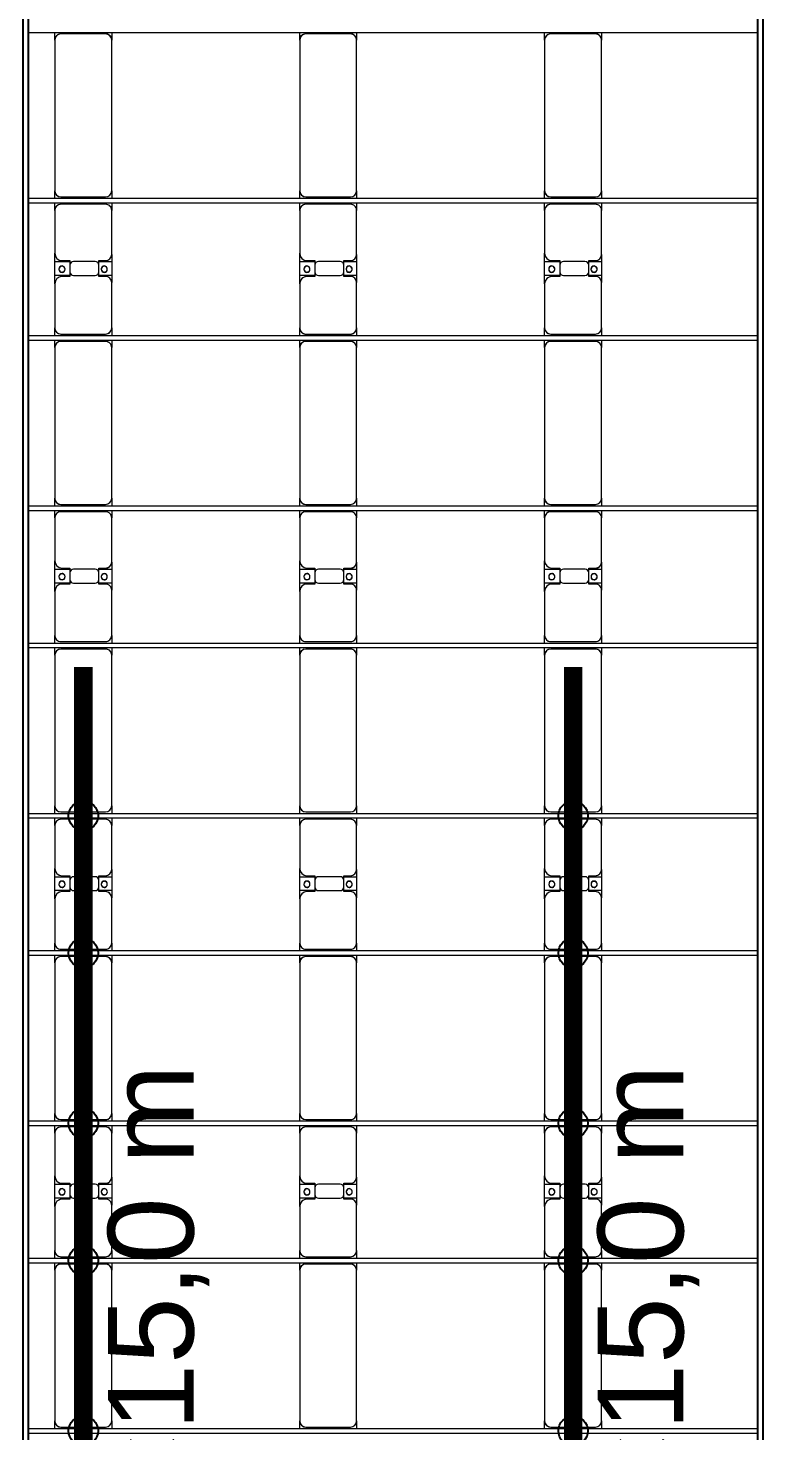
# Model space of a CAD drawing. Header units: millimetres. Extents: x -496478 to -186190, y -204059 to -87354.
# Drawn here: x -433193 to -427232, y -160053 to -148604 of the extents above; entities that cross this region are included whole.
import ezdxf

# ---------------------------------------------------------------- set-up
doc = ezdxf.new("R2010")
doc.units = ezdxf.units.MM
for name, color, linetype, lineweight in [('A-DETL-MBND', 5, 'Continuous', 9), ('A-GENM', 13, 'Continuous', 9), ('S-BEAM', 12, 'Continuous', 9)]:
    doc.layers.add(name, color=color, linetype=linetype, lineweight=lineweight)
doc.layers.add('GC-GHI CHU', color=2, linetype='Continuous')
doc.layers.add('GC-HOP 40x60 GIA CUONG', color=1, linetype='Continuous')
doc.styles.add('GC_VN', font='arial.ttf')

# ---------------------------------------------------------------- blocks, each defined once
blk = doc.blocks.new('Dai phao do pin - DẢI PHAO ĐỠ PIN-V4-BỐ TRÍ KHUNG KẾT CẤU BÈ PIN 01')
at = {"layer": 'A-DETL-MBND', "color": 8}
for p, q in [((6848, 242), (6910, 242)), ((8140, 242), (6910, 242)), ((8140, 242), (8198, 242)), ((8238, 242), (8300, 242)), ((8660, 242), (8300, 242)), ((8660, 242), (8842, 242)), ((8728, 242), (8910, 242)), ((8728, 118), (8728, 242)), ((8842, 242), (8842, 118)), ((9260, 242), (8910, 242)), ((9260, 242), (9318, 242)), ((9358, 242), (9420, 242)), ((10650, 242), (9420, 242)), ((10650, 242), (10708, 242)), ((10748, 242), (10810, 242)), ((11170, 242), (10810, 242)), ((11170, 242), (11352, 242)), ((11238, 242), (11420, 242)), ((11238, 118), (11238, 242)), ((11352, 242), (11352, 118)), ((11770, 242), (11420, 242)), ((11770, 242), (11828, 242)), ((11868, 242), (11930, 242)), ((13160, 242), (11930, 242)), ((13160, 242), (13218, 242)), ((13258, 242), (13320, 242)), ((13680, 242), (13320, 242)), ((13680, 242), (13862, 242)), ((13748, 242), (13930, 242)), ((13748, 118), (13748, 242)), ((13862, 242), (13862, 118)), ((14280, 242), (13930, 242)), ((14280, 242), (14338, 242)), ((14378, 242), (14440, 242)), ((15670, 242), (14440, 242)), ((15670, 242), (15728, 242)), ((15768, 242), (15830, 242)), ((16190, 242), (15830, 242)), ((16190, 242), (16372, 242)), ((16258, 242), (16440, 242)), ((16258, 118), (16258, 242)), ((16372, 242), (16372, 118)), ((16790, 242), (16440, 242)), ((16790, 242), (16848, 242)), ((16888, 242), (16950, 242)), ((18180, 242), (16950, 242)), ((18180, 242), (18238, 242)), ((6860, 192), (6860, -173)), ((8190, -173), (8190, 192)), ((8250, 192), (8250, -173)), ((8720, 118), (8720, 182)), ((8812, 118), (8720, 118)), ((8850, 118), (8758, 118)), ((8850, 182), (8850, 118)), ((9310, -173), (9310, 192)), ((9370, 192), (9370, -173)), ((10700, -173), (10700, 192)), ((10760, 192), (10760, -173)), ((11230, 118), (11230, 182)), ((11322, 118), (11230, 118)), ((11360, 118), (11268, 118)), ((11360, 182), (11360, 118)), ((11820, -173), (11820, 192)), ((11880, 192), (11880, -173)), ((13210, -173), (13210, 192)), ((13270, 192), (13270, -173)), ((13740, 118), (13740, 182)), ((13832, 118), (13740, 118)), ((13870, 118), (13778, 118)), ((13870, 182), (13870, 118)), ((14330, -173), (14330, 192)), ((14390, 192), (14390, -173)), ((15720, -173), (15720, 192)), ((15780, 192), (15780, -173)), ((16250, 118), (16250, 182)), ((16342, 118), (16250, 118)), ((16380, 118), (16288, 118)), ((16380, 182), (16380, 118)), ((16840, -173), (16840, 192)), ((16900, 192), (16900, -173)), ((18230, -173), (18230, 192)), ((8728, 88), (8728, -88)), ((8842, -88), (8842, 88)), ((11238, 88), (11238, -88)), ((11352, -88), (11352, 88)), ((13748, 88), (13748, -88)), ((13862, -88), (13862, 88)), ((16258, 88), (16258, -88)), ((16372, -88), (16372, 88)), ((6910, -223), (6848, -223)), ((6910, -223), (8140, -223)), ((8198, -223), (8140, -223)), ((8300, -223), (8238, -223)), ((8300, -223), (8670, -223)), ((8842, -223), (8670, -223)), ((8720, -173), (8720, -118)), ((8720, -118), (8812, -118)), ((8728, -223), (8728, -118)), ((8900, -223), (8728, -223)), ((8758, -118), (8850, -118)), ((8842, -118), (8842, -223)), ((8850, -118), (8850, -173)), ((8900, -223), (9260, -223)), ((9318, -223), (9260, -223)), ((9420, -223), (9358, -223)), ((9420, -223), (10650, -223)), ((10708, -223), (10650, -223)), ((10810, -223), (10748, -223)), ((10810, -223), (11180, -223)), ((11352, -223), (11180, -223)), ((11230, -173), (11230, -118)), ((11230, -118), (11322, -118)), ((11238, -223), (11238, -118)), ((11410, -223), (11238, -223)), ((11268, -118), (11360, -118)), ((11352, -118), (11352, -223)), ((11360, -118), (11360, -173)), ((11410, -223), (11770, -223)), ((11828, -223), (11770, -223)), ((11930, -223), (11868, -223)), ((11930, -223), (13160, -223)), ((13218, -223), (13160, -223)), ((13320, -223), (13258, -223)), ((13320, -223), (13690, -223)), ((13862, -223), (13690, -223)), ((13740, -173), (13740, -118)), ((13740, -118), (13832, -118)), ((13748, -223), (13748, -118)), ((13920, -223), (13748, -223)), ((13778, -118), (13870, -118)), ((13862, -118), (13862, -223)), ((13870, -118), (13870, -173)), ((13920, -223), (14280, -223)), ((14338, -223), (14280, -223)), ((14440, -223), (14378, -223)), ((14440, -223), (15670, -223)), ((15728, -223), (15670, -223)), ((15830, -223), (15768, -223)), ((15830, -223), (16200, -223)), ((16372, -223), (16200, -223)), ((16250, -173), (16250, -118)), ((16250, -118), (16342, -118)), ((16258, -223), (16258, -118)), ((16430, -223), (16258, -223)), ((16288, -118), (16380, -118)), ((16372, -118), (16372, -223)), ((16380, -118), (16380, -173)), ((16430, -223), (16790, -223)), ((16848, -223), (16790, -223)), ((16950, -223), (16888, -223)), ((16950, -223), (18180, -223)), ((18238, -223), (18180, -223))]:
    blk.add_line(p, q, dxfattribs=at)
for centre, radius, start, end in [((6910, 192), 50, 90, 180), ((6910, 192), 50, 105, 180), ((8140, 192), 50, 360, 90), ((8140, 192), 50, 15, 90), ((8300, 192), 50, 90, 180), ((8660, 182), 60, 0, 90), ((8910, 182), 60, 90, 180), ((9260, 192), 50, 360, 90), ((9420, 192), 50, 90, 180), ((9420, 192), 50, 105, 180), ((10650, 192), 50, 360, 90), ((10650, 192), 50, 15, 90), ((10810, 192), 50, 90, 180), ((11170, 182), 60, 0, 90), ((11420, 182), 60, 90, 180), ((11770, 192), 50, 0, 90), ((11930, 192), 50, 90, 180), ((11930, 192), 50, 105, 180), ((13160, 192), 50, 0, 90), ((13160, 192), 50, 15, 90), ((13320, 192), 50, 90, 180), ((13680, 182), 60, 0, 90), ((13930, 182), 60, 90, 180), ((14280, 192), 50, 360, 90), ((14440, 192), 50, 90, 180), ((14440, 192), 50, 105, 180), ((15670, 192), 50, 0, 90), ((15670, 192), 50, 15, 90), ((15830, 192), 50, 90, 180), ((16190, 182), 60, 360, 90), ((16440, 182), 60, 90, 180), ((16790, 192), 50, 0, 90), ((16950, 192), 50, 90, 180), ((16950, 192), 50, 105, 180), ((18180, 192), 50, 360, 90), ((18180, 192), 50, 15, 90), ((8300, 192), 50, 135, 180), ((8660, 182), 60, 0, 45), ((8758, 88), 30, 90, 180), ((8779, 183), 25, 360, 180), ((8779, 183), 25, 180, 360), ((8781, 183), 25, 360, 180), ((8781, 183), 25, 180, 0), ((8781, 183), 25, 180, 195), ((8812, 88), 30, 360, 90), ((8910, 182), 60, 135, 180), ((9260, 192), 50, 360, 45), ((10810, 192), 50, 135, 180), ((11170, 182), 60, 0, 45), ((11268, 88), 30, 90, 180), ((11289, 183), 25, 0, 180), ((11289, 183), 25, 180, 0), ((11291, 183), 25, 360, 180), ((11291, 183), 25, 180, 360), ((11291, 183), 25, 180, 195), ((11322, 88), 30, 0, 90), ((11420, 182), 60, 135, 180), ((11770, 192), 50, 0, 45), ((13320, 192), 50, 135, 180), ((13680, 182), 60, 0, 45), ((13778, 88), 30, 90, 180), ((13799, 183), 25, 0, 180), ((13799, 183), 25, 180, 360), ((13801, 183), 25, 360, 180), ((13801, 183), 25, 180, 0), ((13801, 183), 25, 180, 195), ((13832, 88), 30, 0, 90), ((13930, 182), 60, 135, 180), ((14280, 192), 50, 360, 45), ((15830, 192), 50, 135, 180), ((16190, 182), 60, 360, 45), ((16288, 88), 30, 90, 180), ((16309, 183), 25, 0, 180), ((16309, 183), 25, 180, 360), ((16311, 183), 25, 0, 180), ((16311, 183), 25, 180, 0), ((16311, 183), 25, 180, 195), ((16342, 88), 30, 360, 90), ((16440, 182), 60, 135, 180), ((16790, 192), 50, 0, 45), ((8758, -88), 30, 180, 270), ((8812, -88), 30, 270, 360), ((11268, -88), 30, 180, 270), ((11322, -88), 30, 270, 0), ((13778, -88), 30, 180, 270), ((13832, -88), 30, 270, 360), ((16288, -88), 30, 180, 270), ((16342, -88), 30, 270, 0), ((6910, -173), 50, 180, 270), ((6910, -173), 50, 180, 270), ((8140, -173), 50, 270, 360), ((8140, -173), 50, 285, 360), ((8300, -173), 50, 180, 270), ((8300, -173), 50, 180, 225), ((8670, -173), 50, 270, 0), ((8670, -173), 50, 315, 360), ((8779, -162), 25, 0, 180), ((8779, -162), 25, 180, 0), ((8781, -162), 25, 0, 180), ((8781, -162), 25, 120, 180), ((8781, -162), 25, 180, 0), ((8781, -162), 25, 75, 105), ((8779, -162), 25, 75, 90), ((8779, -162), 25, 30, 45), ((8779, -162), 25, 0, 15), ((8900, -173), 50, 180, 270), ((8900, -173), 50, 180, 225), ((9260, -173), 50, 270, 360), ((9260, -173), 50, 315, 360), ((9420, -173), 50, 180, 270), ((9420, -173), 50, 180, 225), ((9420, -173), 50, 235.0051, 270), ((10650, -173), 50, 270, 360), ((10650, -173), 50, 285, 360), ((10810, -173), 50, 180, 270), ((10810, -173), 50, 180, 225), ((11180, -173), 50, 270, 360), ((11180, -173), 50, 315, 360), ((11289, -162), 25, 0, 180), ((11289, -162), 25, 180, 0), ((11291, -162), 25, 360, 180), ((11291, -162), 25, 120, 180), ((11291, -162), 25, 180, 360), ((11291, -162), 25, 75, 105), ((11289, -162), 25, 75, 90), ((11289, -162), 25, 30, 45), ((11289, -162), 25, 0, 15), ((11410, -173), 50, 180, 270), ((11410, -173), 50, 180, 225), ((11770, -173), 50, 270, 360), ((11770, -173), 50, 315, 360), ((11930, -173), 50, 180, 270), ((11930, -173), 50, 180, 270), ((13160, -173), 50, 270, 0), ((13160, -173), 50, 285, 360), ((13320, -173), 50, 180, 270), ((13320, -173), 50, 180, 225), ((13690, -173), 50, 270, 0), ((13690, -173), 50, 315, 0), ((13799, -162), 25, 0, 180), ((13799, -162), 25, 180, 0), ((13801, -162), 25, 360, 180), ((13801, -162), 25, 120, 180), ((13801, -162), 25, 180, 360), ((13801, -162), 25, 75, 105), ((13799, -162), 25, 75, 90), ((13799, -162), 25, 30, 45), ((13799, -162), 25, 360, 15), ((13920, -173), 50, 180, 270), ((13920, -173), 50, 180, 225), ((14280, -173), 50, 270, 0), ((14280, -173), 50, 315, 360), ((14440, -173), 50, 180, 270), ((14440, -173), 50, 180, 270), ((15670, -173), 50, 270, 0), ((15670, -173), 50, 285, 360), ((15830, -173), 50, 180, 270), ((15830, -173), 50, 180, 225), ((16200, -173), 50, 270, 360), ((16200, -173), 50, 315, 360), ((16309, -162), 25, 0, 180), ((16309, -162), 25, 180, 360), ((16311, -162), 25, 360, 180), ((16311, -162), 25, 120, 180), ((16311, -162), 25, 180, 0), ((16311, -162), 25, 75, 105), ((16309, -162), 25, 75, 90), ((16309, -162), 25, 30, 45), ((16309, -162), 25, 0, 15), ((16430, -173), 50, 180, 270), ((16430, -173), 50, 180, 225), ((16790, -173), 50, 270, 0), ((16790, -173), 50, 315, 360), ((16950, -173), 50, 180, 270), ((16950, -173), 50, 180, 270), ((18180, -173), 50, 270, 360), ((18180, -173), 50, 285, 360)]:
    blk.add_arc(centre, radius, start, end, dxfattribs=at)
blk = doc.blocks.new('Dai phao do pin - DẢI PHAO ĐỠ PIN-V5-BỐ TRÍ KHUNG KẾT CẤU BÈ PIN 01')
at = {"layer": 'A-DETL-MBND', "color": 8}
for p, q in [((6848, 242), (6910, 242)), ((8140, 242), (6910, 242)), ((8140, 242), (8198, 242)), ((8238, 242), (8300, 242)), ((8660, 242), (8300, 242)), ((8660, 242), (8842, 242)), ((8728, 242), (8910, 242)), ((8728, 118), (8728, 242)), ((8842, 242), (8842, 118)), ((9260, 242), (8910, 242)), ((9260, 242), (9318, 242)), ((9358, 242), (9420, 242)), ((10650, 242), (9420, 242)), ((10650, 242), (10708, 242)), ((10748, 242), (10810, 242)), ((11170, 242), (10810, 242)), ((11170, 242), (11352, 242)), ((11238, 242), (11420, 242)), ((11238, 118), (11238, 242)), ((11352, 242), (11352, 118)), ((11770, 242), (11420, 242)), ((11770, 242), (11828, 242)), ((11868, 242), (11930, 242)), ((13160, 242), (11930, 242)), ((13160, 242), (13218, 242)), ((13258, 242), (13320, 242)), ((13680, 242), (13320, 242)), ((13680, 242), (13862, 242)), ((13748, 242), (13930, 242)), ((13748, 118), (13748, 242)), ((13862, 242), (13862, 118)), ((14280, 242), (13930, 242)), ((14280, 242), (14338, 242)), ((14378, 242), (14440, 242)), ((15670, 242), (14440, 242)), ((15670, 242), (15728, 242)), ((15768, 242), (15830, 242)), ((16190, 242), (15830, 242)), ((16190, 242), (16372, 242)), ((16258, 242), (16440, 242)), ((16258, 118), (16258, 242)), ((16372, 242), (16372, 118)), ((16790, 242), (16440, 242)), ((16790, 242), (16848, 242)), ((16888, 242), (16950, 242)), ((18180, 242), (16950, 242)), ((18180, 242), (18238, 242)), ((6860, 192), (6860, -173)), ((8190, -173), (8190, 192)), ((8250, 192), (8250, -173)), ((8720, 118), (8720, 182)), ((8812, 118), (8720, 118)), ((8850, 118), (8758, 118)), ((8850, 182), (8850, 118)), ((9310, -173), (9310, 192)), ((9370, 192), (9370, -173)), ((10700, -173), (10700, 192)), ((10760, 192), (10760, -173)), ((11230, 118), (11230, 182)), ((11322, 118), (11230, 118)), ((11360, 118), (11268, 118)), ((11360, 182), (11360, 118)), ((11820, -173), (11820, 192)), ((11880, 192), (11880, -173)), ((13210, -173), (13210, 192)), ((13270, 192), (13270, -173)), ((13740, 118), (13740, 182)), ((13832, 118), (13740, 118)), ((13870, 118), (13778, 118)), ((13870, 182), (13870, 118)), ((14330, -173), (14330, 192)), ((14390, 192), (14390, -173)), ((15720, -173), (15720, 192)), ((15780, 192), (15780, -173)), ((16250, 118), (16250, 182)), ((16342, 118), (16250, 118)), ((16380, 118), (16288, 118)), ((16380, 182), (16380, 118)), ((16840, -173), (16840, 192)), ((16900, 192), (16900, -173)), ((18230, -173), (18230, 192)), ((8728, 88), (8728, -88)), ((8842, -88), (8842, 88)), ((11238, 88), (11238, -88)), ((11352, -88), (11352, 88)), ((13748, 88), (13748, -88)), ((13862, -88), (13862, 88)), ((16258, 88), (16258, -88)), ((16372, -88), (16372, 88)), ((6910, -223), (6848, -223)), ((6910, -223), (8140, -223)), ((8198, -223), (8140, -223)), ((8300, -223), (8238, -223)), ((8300, -223), (8670, -223)), ((8842, -223), (8670, -223)), ((8720, -173), (8720, -118)), ((8720, -118), (8812, -118)), ((8728, -223), (8728, -118)), ((8900, -223), (8728, -223)), ((8758, -118), (8850, -118)), ((8842, -118), (8842, -223)), ((8850, -118), (8850, -173)), ((8900, -223), (9260, -223)), ((9318, -223), (9260, -223)), ((9420, -223), (9358, -223)), ((9420, -223), (10650, -223)), ((10708, -223), (10650, -223)), ((10810, -223), (10748, -223)), ((10810, -223), (11180, -223)), ((11352, -223), (11180, -223)), ((11230, -173), (11230, -118)), ((11230, -118), (11322, -118)), ((11238, -223), (11238, -118)), ((11410, -223), (11238, -223)), ((11268, -118), (11360, -118)), ((11352, -118), (11352, -223)), ((11360, -118), (11360, -173)), ((11410, -223), (11770, -223)), ((11828, -223), (11770, -223)), ((11930, -223), (11868, -223)), ((11930, -223), (13160, -223)), ((13218, -223), (13160, -223)), ((13320, -223), (13258, -223)), ((13320, -223), (13690, -223)), ((13862, -223), (13690, -223)), ((13740, -173), (13740, -118)), ((13740, -118), (13832, -118)), ((13748, -223), (13748, -118)), ((13920, -223), (13748, -223)), ((13778, -118), (13870, -118)), ((13862, -118), (13862, -223)), ((13870, -118), (13870, -173)), ((13920, -223), (14280, -223)), ((14338, -223), (14280, -223)), ((14440, -223), (14378, -223)), ((14440, -223), (15670, -223)), ((15728, -223), (15670, -223)), ((15830, -223), (15768, -223)), ((15830, -223), (16200, -223)), ((16372, -223), (16200, -223)), ((16250, -173), (16250, -118)), ((16250, -118), (16342, -118)), ((16258, -223), (16258, -118)), ((16430, -223), (16258, -223)), ((16288, -118), (16380, -118)), ((16372, -118), (16372, -223)), ((16380, -118), (16380, -173)), ((16430, -223), (16790, -223)), ((16848, -223), (16790, -223)), ((16950, -223), (16888, -223)), ((16950, -223), (18180, -223)), ((18238, -223), (18180, -223))]:
    blk.add_line(p, q, dxfattribs=at)
for centre, radius, start, end in [((6910, 192), 50, 90, 180), ((6910, 192), 50, 105, 180), ((8140, 192), 50, 360, 90), ((8140, 192), 50, 15, 90), ((8300, 192), 50, 90, 180), ((8660, 182), 60, 0, 90), ((8910, 182), 60, 90, 180), ((9260, 192), 50, 360, 90), ((9420, 192), 50, 90, 180), ((9420, 192), 50, 105, 180), ((10650, 192), 50, 360, 90), ((10650, 192), 50, 15, 90), ((10810, 192), 50, 90, 180), ((11170, 182), 60, 0, 90), ((11420, 182), 60, 90, 180), ((11770, 192), 50, 0, 90), ((11930, 192), 50, 90, 180), ((11930, 192), 50, 105, 180), ((13160, 192), 50, 0, 90), ((13160, 192), 50, 15, 90), ((13320, 192), 50, 90, 180), ((13680, 182), 60, 0, 90), ((13930, 182), 60, 90, 180), ((14280, 192), 50, 360, 90), ((14440, 192), 50, 90, 180), ((14440, 192), 50, 105, 180), ((15670, 192), 50, 0, 90), ((15670, 192), 50, 15, 90), ((15830, 192), 50, 90, 180), ((16190, 182), 60, 360, 90), ((16440, 182), 60, 90, 180), ((16790, 192), 50, 0, 90), ((16950, 192), 50, 90, 180), ((16950, 192), 50, 105, 180), ((18180, 192), 50, 360, 90), ((18180, 192), 50, 15, 90), ((8300, 192), 50, 135, 180), ((8660, 182), 60, 0, 45), ((8758, 88), 30, 90, 180), ((8779, 183), 25, 360, 180), ((8779, 183), 25, 180, 360), ((8781, 183), 25, 360, 180), ((8781, 183), 25, 180, 0), ((8781, 183), 25, 180, 195), ((8812, 88), 30, 360, 90), ((8910, 182), 60, 135, 180), ((9260, 192), 50, 360, 45), ((10810, 192), 50, 135, 180), ((11170, 182), 60, 0, 45), ((11268, 88), 30, 90, 180), ((11289, 183), 25, 0, 180), ((11289, 183), 25, 180, 0), ((11291, 183), 25, 360, 180), ((11291, 183), 25, 180, 360), ((11291, 183), 25, 180, 195), ((11322, 88), 30, 0, 90), ((11420, 182), 60, 135, 180), ((11770, 192), 50, 0, 45), ((13320, 192), 50, 135, 180), ((13680, 182), 60, 0, 45), ((13778, 88), 30, 90, 180), ((13799, 183), 25, 0, 180), ((13799, 183), 25, 180, 360), ((13801, 183), 25, 360, 180), ((13801, 183), 25, 180, 0), ((13801, 183), 25, 180, 195), ((13832, 88), 30, 0, 90), ((13930, 182), 60, 135, 180), ((14280, 192), 50, 360, 45), ((15830, 192), 50, 144.8075, 180), ((16190, 182), 60, 360, 45), ((16288, 88), 30, 90, 180), ((16309, 183), 25, 0, 180), ((16309, 183), 25, 180, 360), ((16311, 183), 25, 0, 180), ((16311, 183), 25, 180, 0), ((16311, 183), 25, 180, 195), ((16342, 88), 30, 360, 90), ((16440, 182), 60, 135, 180), ((16790, 192), 50, 0, 45), ((8758, -88), 30, 180, 270), ((8812, -88), 30, 270, 360), ((11268, -88), 30, 180, 270), ((11322, -88), 30, 270, 0), ((13778, -88), 30, 180, 270), ((13832, -88), 30, 270, 360), ((16288, -88), 30, 180, 270), ((16342, -88), 30, 270, 0), ((6910, -173), 50, 180, 270), ((6910, -173), 50, 180, 270), ((8140, -173), 50, 270, 360), ((8140, -173), 50, 285, 360), ((8300, -173), 50, 180, 270), ((8300, -173), 50, 180, 225), ((8670, -173), 50, 270, 0), ((8670, -173), 50, 315, 360), ((8779, -162), 25, 0, 180), ((8779, -162), 25, 180, 0), ((8781, -162), 25, 0, 180), ((8781, -162), 25, 120, 180), ((8781, -162), 25, 180, 0), ((8781, -162), 25, 75, 105), ((8779, -162), 25, 75, 90), ((8779, -162), 25, 30, 45), ((8779, -162), 25, 0, 15), ((8900, -173), 50, 180, 270), ((8900, -173), 50, 180, 225), ((9260, -173), 50, 270, 360), ((9260, -173), 50, 315, 360), ((9420, -173), 50, 180, 270), ((9420, -173), 50, 180, 225), ((9420, -173), 50, 234.9668, 270), ((10650, -173), 50, 270, 360), ((10650, -173), 50, 285, 360), ((10810, -173), 50, 180, 270), ((10810, -173), 50, 180, 225), ((11180, -173), 50, 270, 360), ((11180, -173), 50, 315, 360), ((11289, -162), 25, 0, 180), ((11289, -162), 25, 180, 0), ((11291, -162), 25, 360, 180), ((11291, -162), 25, 120, 180), ((11291, -162), 25, 180, 360), ((11291, -162), 25, 75, 105), ((11289, -162), 25, 75, 90), ((11289, -162), 25, 30, 45), ((11289, -162), 25, 0, 15), ((11410, -173), 50, 180, 270), ((11410, -173), 50, 180, 225), ((11770, -173), 50, 270, 360), ((11770, -173), 50, 315, 360), ((11930, -173), 50, 180, 270), ((11930, -173), 50, 180, 270), ((13160, -173), 50, 270, 0), ((13160, -173), 50, 285, 360), ((13320, -173), 50, 180, 270), ((13320, -173), 50, 180, 225), ((13690, -173), 50, 270, 0), ((13690, -173), 50, 315, 0), ((13799, -162), 25, 0, 180), ((13799, -162), 25, 180, 0), ((13801, -162), 25, 360, 180), ((13801, -162), 25, 120, 180), ((13801, -162), 25, 180, 360), ((13801, -162), 25, 75, 105), ((13799, -162), 25, 75, 90), ((13799, -162), 25, 30, 45), ((13799, -162), 25, 360, 15), ((13920, -173), 50, 180, 270), ((13920, -173), 50, 180, 225), ((14280, -173), 50, 270, 0), ((14280, -173), 50, 315, 360), ((14440, -173), 50, 180, 270), ((14440, -173), 50, 180, 270), ((15670, -173), 50, 270, 0), ((15670, -173), 50, 285, 360), ((15830, -173), 50, 180, 270), ((15830, -173), 50, 180, 215.182), ((16200, -173), 50, 270, 360), ((16200, -173), 50, 315, 360), ((16309, -162), 25, 0, 180), ((16309, -162), 25, 180, 360), ((16311, -162), 25, 360, 180), ((16311, -162), 25, 120, 180), ((16311, -162), 25, 180, 0), ((16311, -162), 25, 75, 105), ((16309, -162), 25, 75, 90), ((16309, -162), 25, 30, 45), ((16309, -162), 25, 0, 15), ((16430, -173), 50, 180, 270), ((16430, -173), 50, 180, 225), ((16790, -173), 50, 270, 0), ((16790, -173), 50, 315, 360), ((16950, -173), 50, 180, 270), ((16950, -173), 50, 180, 270), ((18180, -173), 50, 270, 360), ((18180, -173), 50, 285, 360)]:
    blk.add_arc(centre, radius, start, end, dxfattribs=at)
blk = doc.blocks.new('Dai phao do pin - DẢI PHAO ĐỠ PIN-V6-BỐ TRÍ KHUNG KẾT CẤU BÈ PIN 01')
at = {"layer": 'A-DETL-MBND', "color": 8}
for p, q in [((6848, 242), (6910, 242)), ((8140, 242), (6910, 242)), ((8140, 242), (8198, 242)), ((8238, 242), (8300, 242)), ((8660, 242), (8300, 242)), ((8660, 242), (8842, 242)), ((8728, 242), (8910, 242)), ((8728, 118), (8728, 242)), ((8842, 242), (8842, 118)), ((9260, 242), (8910, 242)), ((9260, 242), (9318, 242)), ((9358, 242), (9420, 242)), ((10650, 242), (9420, 242)), ((10650, 242), (10708, 242)), ((10748, 242), (10810, 242)), ((11170, 242), (10810, 242)), ((11170, 242), (11352, 242)), ((11238, 242), (11420, 242)), ((11238, 118), (11238, 242)), ((11352, 242), (11352, 118)), ((11770, 242), (11420, 242)), ((11770, 242), (11828, 242)), ((11868, 242), (11930, 242)), ((13160, 242), (11930, 242)), ((13160, 242), (13218, 242)), ((13258, 242), (13320, 242)), ((13680, 242), (13320, 242)), ((13680, 242), (13862, 242)), ((13748, 242), (13930, 242)), ((13748, 118), (13748, 242)), ((13862, 242), (13862, 118)), ((14280, 242), (13930, 242)), ((14280, 242), (14338, 242)), ((14378, 242), (14440, 242)), ((15670, 242), (14440, 242)), ((15670, 242), (15728, 242)), ((15768, 242), (15830, 242)), ((16190, 242), (15830, 242)), ((16190, 242), (16372, 242)), ((16258, 242), (16440, 242)), ((16258, 118), (16258, 242)), ((16372, 242), (16372, 118)), ((16790, 242), (16440, 242)), ((16790, 242), (16848, 242)), ((16888, 242), (16950, 242)), ((18180, 242), (16950, 242)), ((18180, 242), (18238, 242)), ((6860, 192), (6860, -173)), ((8190, -173), (8190, 192)), ((8250, 192), (8250, -173)), ((8720, 118), (8720, 182)), ((8812, 118), (8720, 118)), ((8850, 118), (8758, 118)), ((8850, 182), (8850, 118)), ((9310, -173), (9310, 192)), ((9370, 192), (9370, -173)), ((10700, -173), (10700, 192)), ((10760, 192), (10760, -173)), ((11230, 118), (11230, 182)), ((11322, 118), (11230, 118)), ((11360, 118), (11268, 118)), ((11360, 182), (11360, 118)), ((11820, -173), (11820, 192)), ((11880, 192), (11880, -173)), ((13210, -173), (13210, 192)), ((13270, 192), (13270, -173)), ((13740, 118), (13740, 182)), ((13832, 118), (13740, 118)), ((13870, 118), (13778, 118)), ((13870, 182), (13870, 118)), ((14330, -173), (14330, 192)), ((14390, 192), (14390, -173)), ((15720, -173), (15720, 192)), ((15780, 192), (15780, -173)), ((16250, 118), (16250, 182)), ((16342, 118), (16250, 118)), ((16380, 118), (16288, 118)), ((16380, 182), (16380, 118)), ((16840, -173), (16840, 192)), ((16900, 192), (16900, -173)), ((18230, -173), (18230, 192)), ((8728, 88), (8728, -88)), ((8842, -88), (8842, 88)), ((11238, 88), (11238, -88)), ((11352, -88), (11352, 88)), ((13748, 88), (13748, -88)), ((13862, -88), (13862, 88)), ((16258, 88), (16258, -88)), ((16372, -88), (16372, 88)), ((6910, -223), (6848, -223)), ((6910, -223), (8140, -223)), ((8198, -223), (8140, -223)), ((8300, -223), (8238, -223)), ((8300, -223), (8670, -223)), ((8842, -223), (8670, -223)), ((8720, -173), (8720, -118)), ((8720, -118), (8812, -118)), ((8728, -223), (8728, -118)), ((8900, -223), (8728, -223)), ((8758, -118), (8850, -118)), ((8842, -118), (8842, -223)), ((8850, -118), (8850, -173)), ((8900, -223), (9260, -223)), ((9318, -223), (9260, -223)), ((9420, -223), (9358, -223)), ((9420, -223), (10650, -223)), ((10708, -223), (10650, -223)), ((10810, -223), (10748, -223)), ((10810, -223), (11180, -223)), ((11352, -223), (11180, -223)), ((11230, -173), (11230, -118)), ((11230, -118), (11322, -118)), ((11238, -223), (11238, -118)), ((11410, -223), (11238, -223)), ((11268, -118), (11360, -118)), ((11352, -118), (11352, -223)), ((11360, -118), (11360, -173)), ((11410, -223), (11770, -223)), ((11828, -223), (11770, -223)), ((11930, -223), (11868, -223)), ((11930, -223), (13160, -223)), ((13218, -223), (13160, -223)), ((13320, -223), (13258, -223)), ((13320, -223), (13690, -223)), ((13862, -223), (13690, -223)), ((13740, -173), (13740, -118)), ((13740, -118), (13832, -118)), ((13748, -223), (13748, -118)), ((13920, -223), (13748, -223)), ((13778, -118), (13870, -118)), ((13862, -118), (13862, -223)), ((13870, -118), (13870, -173)), ((13920, -223), (14280, -223)), ((14338, -223), (14280, -223)), ((14440, -223), (14378, -223)), ((14440, -223), (15670, -223)), ((15728, -223), (15670, -223)), ((15830, -223), (15768, -223)), ((15830, -223), (16200, -223)), ((16372, -223), (16200, -223)), ((16250, -173), (16250, -118)), ((16250, -118), (16342, -118)), ((16258, -223), (16258, -118)), ((16430, -223), (16258, -223)), ((16288, -118), (16380, -118)), ((16372, -118), (16372, -223)), ((16380, -118), (16380, -173)), ((16430, -223), (16790, -223)), ((16848, -223), (16790, -223)), ((16950, -223), (16888, -223)), ((16950, -223), (18180, -223)), ((18238, -223), (18180, -223))]:
    blk.add_line(p, q, dxfattribs=at)
for centre, radius, start, end in [((6910, 192), 50, 90, 180), ((6910, 192), 50, 105, 180), ((8140, 192), 50, 360, 90), ((8140, 192), 50, 15, 90), ((8300, 192), 50, 90, 180), ((8660, 182), 60, 0, 90), ((8910, 182), 60, 90, 180), ((9260, 192), 50, 360, 90), ((9420, 192), 50, 90, 180), ((9420, 192), 50, 105, 180), ((10650, 192), 50, 360, 90), ((10650, 192), 50, 15, 90), ((10810, 192), 50, 90, 180), ((11170, 182), 60, 0, 90), ((11420, 182), 60, 90, 180), ((11770, 192), 50, 0, 90), ((11930, 192), 50, 90, 180), ((11930, 192), 50, 105, 180), ((13160, 192), 50, 0, 90), ((13160, 192), 50, 15, 90), ((13320, 192), 50, 90, 180), ((13680, 182), 60, 0, 90), ((13930, 182), 60, 90, 180), ((14280, 192), 50, 360, 90), ((14440, 192), 50, 90, 180), ((14440, 192), 50, 105, 180), ((15670, 192), 50, 0, 90), ((15670, 192), 50, 15, 90), ((15830, 192), 50, 90, 180), ((16190, 182), 60, 360, 90), ((16440, 182), 60, 90, 180), ((16790, 192), 50, 0, 90), ((16950, 192), 50, 90, 180), ((16950, 192), 50, 105, 180), ((18180, 192), 50, 360, 90), ((18180, 192), 50, 15, 90), ((8300, 192), 50, 135, 180), ((8660, 182), 60, 0, 45), ((8758, 88), 30, 90, 180), ((8779, 183), 25, 360, 180), ((8779, 183), 25, 180, 360), ((8781, 183), 25, 360, 180), ((8781, 183), 25, 180, 0), ((8781, 183), 25, 180, 195), ((8812, 88), 30, 360, 90), ((8910, 182), 60, 135, 180), ((9260, 192), 50, 360, 45), ((10810, 192), 50, 135, 180), ((11170, 182), 60, 0, 45), ((11268, 88), 30, 90, 180), ((11289, 183), 25, 0, 180), ((11289, 183), 25, 180, 0), ((11291, 183), 25, 360, 180), ((11291, 183), 25, 180, 360), ((11291, 183), 25, 180, 195), ((11322, 88), 30, 0, 90), ((11420, 182), 60, 135, 180), ((11770, 192), 50, 0, 45), ((13320, 192), 50, 135, 180), ((13680, 182), 60, 0, 45), ((13778, 88), 30, 90, 180), ((13799, 183), 25, 0, 180), ((13799, 183), 25, 180, 360), ((13801, 183), 25, 360, 180), ((13801, 183), 25, 180, 0), ((13801, 183), 25, 180, 195), ((13832, 88), 30, 0, 90), ((13930, 182), 60, 135, 180), ((14280, 192), 50, 360, 45), ((15830, 192), 50, 135, 180), ((16190, 182), 60, 360, 45), ((16288, 88), 30, 90, 180), ((16309, 183), 25, 0, 180), ((16309, 183), 25, 180, 360), ((16311, 183), 25, 0, 180), ((16311, 183), 25, 180, 0), ((16311, 183), 25, 180, 195), ((16342, 88), 30, 360, 90), ((16440, 182), 60, 135, 180), ((16790, 192), 50, 0, 45), ((8758, -88), 30, 180, 270), ((8812, -88), 30, 270, 360), ((11268, -88), 30, 180, 270), ((11322, -88), 30, 270, 0), ((13778, -88), 30, 180, 270), ((13832, -88), 30, 270, 360), ((16288, -88), 30, 180, 270), ((16342, -88), 30, 270, 0), ((6910, -173), 50, 180, 270), ((6910, -173), 50, 180, 270), ((8140, -173), 50, 270, 360), ((8140, -173), 50, 285, 360), ((8300, -173), 50, 180, 270), ((8300, -173), 50, 180, 225), ((8670, -173), 50, 270, 0), ((8670, -173), 50, 315, 360), ((8779, -162), 25, 0, 180), ((8779, -162), 25, 180, 0), ((8781, -162), 25, 0, 180), ((8781, -162), 25, 120, 180), ((8781, -162), 25, 180, 0), ((8781, -162), 25, 75, 105), ((8779, -162), 25, 75, 90), ((8779, -162), 25, 30, 45), ((8779, -162), 25, 0, 15), ((8900, -173), 50, 180, 270), ((8900, -173), 50, 180, 225), ((9260, -173), 50, 270, 360), ((9260, -173), 50, 315, 360), ((9420, -173), 50, 180, 270), ((9420, -173), 50, 180, 225), ((9420, -173), 50, 234.9284, 270), ((10650, -173), 50, 270, 360), ((10650, -173), 50, 285, 360), ((10810, -173), 50, 180, 270), ((10810, -173), 50, 180, 225), ((11180, -173), 50, 270, 360), ((11180, -173), 50, 315, 360), ((11289, -162), 25, 0, 180), ((11289, -162), 25, 180, 0), ((11291, -162), 25, 360, 180), ((11291, -162), 25, 120, 180), ((11291, -162), 25, 180, 360), ((11291, -162), 25, 75, 105), ((11289, -162), 25, 75, 90), ((11289, -162), 25, 30, 45), ((11289, -162), 25, 0, 15), ((11410, -173), 50, 180, 270), ((11410, -173), 50, 180, 225), ((11770, -173), 50, 270, 360), ((11770, -173), 50, 315, 360), ((11930, -173), 50, 180, 270), ((11930, -173), 50, 180, 270), ((13160, -173), 50, 270, 0), ((13160, -173), 50, 285, 360), ((13320, -173), 50, 180, 270), ((13320, -173), 50, 180, 225), ((13690, -173), 50, 270, 0), ((13690, -173), 50, 315, 0), ((13799, -162), 25, 0, 180), ((13799, -162), 25, 180, 0), ((13801, -162), 25, 360, 180), ((13801, -162), 25, 120, 180), ((13801, -162), 25, 180, 360), ((13801, -162), 25, 75, 105), ((13799, -162), 25, 75, 90), ((13799, -162), 25, 30, 45), ((13799, -162), 25, 360, 15), ((13920, -173), 50, 180, 270), ((13920, -173), 50, 180, 225), ((14280, -173), 50, 270, 0), ((14280, -173), 50, 315, 360), ((14440, -173), 50, 180, 270), ((14440, -173), 50, 180, 270), ((15670, -173), 50, 270, 0), ((15670, -173), 50, 285, 360), ((15830, -173), 50, 180, 270), ((15830, -173), 50, 180, 225), ((16200, -173), 50, 270, 360), ((16200, -173), 50, 315, 360), ((16309, -162), 25, 0, 180), ((16309, -162), 25, 180, 360), ((16311, -162), 25, 360, 180), ((16311, -162), 25, 120, 180), ((16311, -162), 25, 180, 0), ((16311, -162), 25, 75, 105), ((16309, -162), 25, 75, 90), ((16309, -162), 25, 30, 45), ((16309, -162), 25, 0, 15), ((16430, -173), 50, 180, 270), ((16430, -173), 50, 180, 225), ((16790, -173), 50, 270, 0), ((16790, -173), 50, 315, 360), ((16950, -173), 50, 180, 270), ((16950, -173), 50, 180, 270), ((18180, -173), 50, 270, 360), ((18180, -173), 50, 285, 360)]:
    blk.add_arc(centre, radius, start, end, dxfattribs=at)
blk = doc.blocks.new('Dầm C52 - Dầm C52-24978-BỐ TRÍ KHUNG KẾT CẤU BÈ PIN 01')
at = {"layer": 'S-BEAM', "color": 1}
blk.add_line((37389, 20), (43349, 20), dxfattribs=at)
blk = doc.blocks.new('Dầm C52 - Dầm C52-V85-BỐ TRÍ KHUNG KẾT CẤU BÈ PIN 01')
at = {"layer": 'S-BEAM', "color": 1}
for p, q in [((37389, 20), (43349, 20)), ((43349, -20), (37389, -20))]:
    blk.add_line(p, q, dxfattribs=at)
blk = doc.blocks.new('Dầm C52 - Hộp 40x60-24147-BỐ TRÍ KHUNG KẾT CẤU BÈ PIN 01')
at = {"layer": 'S-BEAM', "color": 3, "lineweight": 25}
for p, q in [((-37857, 20), (37857, 20)), ((37857, -20), (-37857, -20))]:
    blk.add_line(p, q, dxfattribs=at)
blk = doc.blocks.new('HOBANMONG_BEPIN 1_rvt-1-BỐ TRÍ KHUNG KẾT CẤU BÈ PIN 01')
at = {"layer": 'A-GENM', "lineweight": 9, "rotation": 90.00075860989342}
for name, p in [('Dai phao do pin - DẢI PHAO ĐỠ PIN-V4-BỐ TRÍ KHUNG KẾT CẤU BÈ PIN 01', (-432732, -166882)), ('Dai phao do pin - DẢI PHAO ĐỠ PIN-V5-BỐ TRÍ KHUNG KẾT CẤU BÈ PIN 01', (-430732, -166882)), ('Dai phao do pin - DẢI PHAO ĐỠ PIN-V6-BỐ TRÍ KHUNG KẾT CẤU BÈ PIN 01', (-428732, -166882))]:
    blk.add_blockref(name, p, dxfattribs=at)
at = {"layer": 'S-BEAM', "lineweight": 9}
for name, p, rotation in [('Dầm C52 - Hộp 40x60-24147-BỐ TRÍ KHUNG KẾT CẤU BÈ PIN 01', (-433212, -133141), 90.00075860989166), ('Dầm C52 - Hộp 40x60-24147-BỐ TRÍ KHUNG KẾT CẤU BÈ PIN 01', (-427212, -133141), 90.00075860989166), ('Dầm C52 - Dầm C52-24978-BỐ TRÍ KHUNG KẾT CẤU BÈ PIN 01', (-389843, -148623), 180.0007586094741), ('Dầm C52 - Dầm C52-V85-BỐ TRÍ KHUNG KẾT CẤU BÈ PIN 01', (-389843, -150013), 180.0007586094741), ('Dầm C52 - Dầm C52-V85-BỐ TRÍ KHUNG KẾT CẤU BÈ PIN 01', (-389843, -151133), 180.0007586094741), ('Dầm C52 - Dầm C52-V85-BỐ TRÍ KHUNG KẾT CẤU BÈ PIN 01', (-389843, -152523), 180.0007586094741), ('Dầm C52 - Dầm C52-V85-BỐ TRÍ KHUNG KẾT CẤU BÈ PIN 01', (-389843, -153643), 180.0007586094741), ('Dầm C52 - Dầm C52-V85-BỐ TRÍ KHUNG KẾT CẤU BÈ PIN 01', (-389843, -155033), 180.0007586094741), ('Dầm C52 - Dầm C52-V85-BỐ TRÍ KHUNG KẾT CẤU BÈ PIN 01', (-389843, -156153), 180.0007586094741), ('Dầm C52 - Dầm C52-V85-BỐ TRÍ KHUNG KẾT CẤU BÈ PIN 01', (-389843, -157543), 180.0007586094741), ('Dầm C52 - Dầm C52-V85-BỐ TRÍ KHUNG KẾT CẤU BÈ PIN 01', (-389843, -158663), 180.0007586094741), ('Dầm C52 - Dầm C52-V85-BỐ TRÍ KHUNG KẾT CẤU BÈ PIN 01', (-389843, -160053), 180.0007586094741)]:
    blk.add_blockref(name, p, dxfattribs=dict(at, rotation=rotation))

msp = doc.modelspace()

# ---------------------------------------------------------------- linework, layer by layer
at = {"layer": 'GC-HOP 40x60 GIA CUONG', "const_width": 150}
for points in [[(-432741, -168818), (-432741, -153818)], [(-428741, -168818), (-428741, -153818)]]:
    msp.add_lwpolyline(points, dxfattribs=at)
at = {"layer": 'GC-HOP 40x60 GIA CUONG'}
for centre in [(-432741, -155033), (-428741, -155033), (-432741, -156153), (-428741, -156153), (-432741, -157543), (-428741, -157543), (-432741, -158663), (-428741, -158663), (-432741, -160053), (-428741, -160053)]:
    msp.add_circle(centre, 120, dxfattribs=at)

# ---------------------------------------------------------------- block references
at = {"lineweight": 5}
msp.add_blockref('HOBANMONG_BEPIN 1_rvt-1-BỐ TRÍ KHUNG KẾT CẤU BÈ PIN 01', (0, 0), dxfattribs=at)

# ---------------------------------------------------------------- texts
at = {"layer": 'GC-GHI CHU', "style": 'GC_VN'}
for s, p in [('B1-50: 1×15,0 m', (-431841, -164318)), ('B1-51: 1×15,0 m', (-427841, -164318))]:
    msp.add_text(s, height=700, rotation=90, dxfattribs=at).set_placement(p)

doc.saveas('drawing.dxf')
